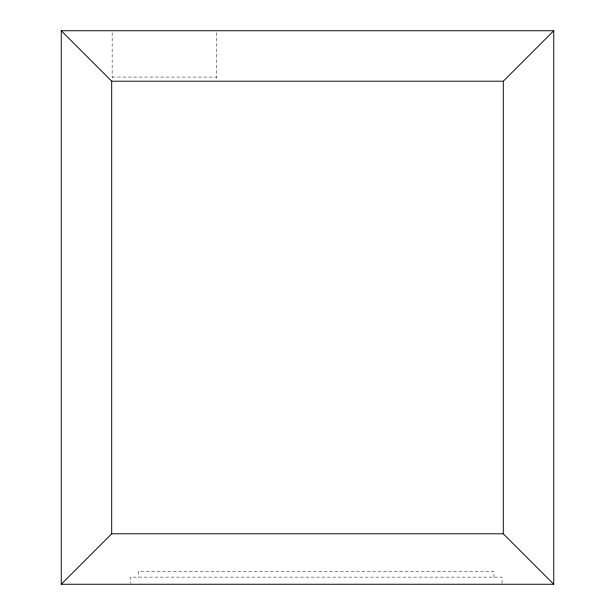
<?xml version="1.0" encoding="UTF-8"?>
<svg xmlns="http://www.w3.org/2000/svg" width="615" height="615" viewBox="0 0 615 615"><rect width="100%" height="100%" fill="white"/><g stroke="black" fill="none" stroke-linecap="round" stroke-linejoin="round"><path stroke-width="0.46" stroke-dasharray="3.08 2.31" d="M112.145 77.059L216.749 77.059M502.048 583.358L502.048 577.124L130.257 577.124L130.257 583.358M493.945 577.124L493.945 571.381L138.36 571.381L138.36 577.124M216.749 32.641L216.749 78.059M112.145 32.641L112.145 78.059"/><path stroke-width="0.92" d="M553.754 584.25L503.301 533.797L503.301 81.203L553.754 30.75L61.246 30.75L61.246 584.25L553.754 584.25L553.754 30.75M61.246 584.25L111.699 533.797L111.699 81.203L61.246 30.75M111.699 81.203L503.301 81.203M111.699 533.797L503.301 533.797"/></g></svg>
